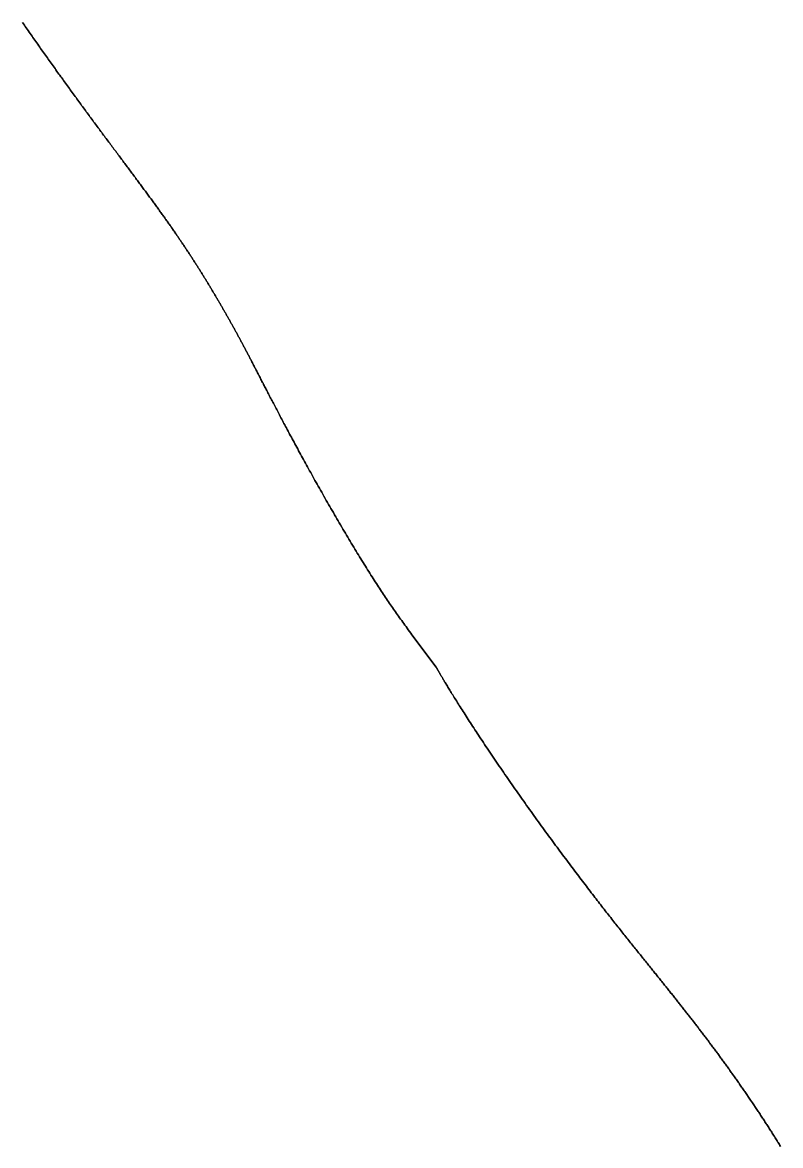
# Model space of a CAD drawing. Header units: inches. Extents: x 130170 to 284068, y 377793 to 804530.
# Drawn here: x 253390.4 to 253438, y 739329.7 to 739400.2 of the extents above; entities that cross this region are included whole.
import ezdxf

# ---------------------------------------------------------------- set-up
doc = ezdxf.new("R2010")
doc.units = ezdxf.units.IN
doc.header["$MEASUREMENT"] = 0
doc.layers.add('muni_il', color=7, linetype='Continuous')

msp = doc.modelspace()

# ---------------------------------------------------------------- linework, layer by layer
at = {"layer": 'muni_il'}
for points in [[(253390.395, 739400.247), (253390.454, 739400.161), (253390.514, 739400.075), (253390.574, 739399.989), (253390.634, 739399.902), (253390.693, 739399.816), (253390.753, 739399.73), (253390.813, 739399.644), (253390.873, 739399.558), (253390.933, 739399.473), (253390.993, 739399.387), (253391.053, 739399.301), (253391.113, 739399.215), (253391.173, 739399.129), (253391.233, 739399.043), (253391.293, 739398.958), (253391.353, 739398.872), (253391.413, 739398.786), (253391.474, 739398.701), (253391.534, 739398.616), (253391.594, 739398.53), (253391.654, 739398.445), (253391.715, 739398.36), (253391.775, 739398.274), (253391.835, 739398.189), (253391.895, 739398.104), (253391.956, 739398.019), (253392.016, 739397.934), (253392.076, 739397.85), (253392.137, 739397.765), (253392.197, 739397.68), (253392.257, 739397.596), (253392.317, 739397.511), (253392.378, 739397.427), (253392.438, 739397.343), (253392.498, 739397.259), (253392.558, 739397.175), (253392.618, 739397.091), (253392.679, 739397.007), (253392.739, 739396.924), (253392.799, 739396.84), (253392.859, 739396.757), (253392.919, 739396.673), (253392.979, 739396.59), (253393.039, 739396.507), (253393.099, 739396.424), (253393.159, 739396.341), (253393.219, 739396.259), (253393.278, 739396.177), (253393.338, 739396.094), (253393.397, 739396.012), (253393.457, 739395.93), (253393.517, 739395.848), (253393.576, 739395.766), (253393.635, 739395.685), (253393.695, 739395.604), (253393.754, 739395.523), (253393.813, 739395.442), (253393.872, 739395.361), (253393.931, 739395.28), (253393.99, 739395.2), (253394.049, 739395.119), (253394.107, 739395.039), (253394.166, 739394.959), (253394.225, 739394.879), (253394.283, 739394.8), (253394.341, 739394.72), (253394.4, 739394.641), (253394.458, 739394.562), (253394.516, 739394.484), (253394.574, 739394.405), (253394.631, 739394.327), (253394.689, 739394.249), (253394.747, 739394.171), (253394.804, 739394.093), (253394.861, 739394.015), (253394.918, 739393.938), (253394.975, 739393.861), (253395.032, 739393.784), (253395.089, 739393.708), (253395.145, 739393.631), (253395.202, 739393.555), (253395.258, 739393.479), (253395.314, 739393.404), (253395.37, 739393.328), (253395.426, 739393.253), (253395.482, 739393.178), (253395.537, 739393.103), (253395.593, 739393.029), (253395.648, 739392.954), (253395.703, 739392.88), (253395.758, 739392.807), (253395.812, 739392.733), (253395.867, 739392.66), (253395.921, 739392.587), (253395.975, 739392.514), (253396.029, 739392.442), (253396.083, 739392.37), (253396.136, 739392.298), (253396.19, 739392.226), (253396.243, 739392.155), (253396.296, 739392.083), (253396.349, 739392.013), (253396.402, 739391.942), (253396.454, 739391.872), (253396.506, 739391.802), (253396.558, 739391.732), (253396.61, 739391.662), (253396.662, 739391.593), (253396.713, 739391.524), (253396.764, 739391.455), (253396.815, 739391.387), (253396.866, 739391.319), (253396.917, 739391.251), (253396.967, 739391.183), (253397.017, 739391.116), (253397.067, 739391.049), (253397.117, 739390.982), (253397.166, 739390.915), (253397.216, 739390.849), (253397.265, 739390.783), (253397.314, 739390.718), (253397.362, 739390.652), (253397.411, 739390.587), (253397.459, 739390.522), (253397.507, 739390.457), (253397.554, 739390.393), (253397.602, 739390.329), (253397.649, 739390.265), (253397.696, 739390.202), (253397.743, 739390.139), (253397.79, 739390.076), (253397.836, 739390.013), (253397.882, 739389.95), (253397.928, 739389.888), (253397.974, 739389.826), (253398.019, 739389.765), (253398.064, 739389.703), (253398.109, 739389.642), (253398.154, 739389.581), (253398.199, 739389.521), (253398.243, 739389.461), (253398.287, 739389.4), (253398.331, 739389.341), (253398.374, 739389.281), (253398.418, 739389.222), (253398.461, 739389.163), (253398.504, 739389.104), (253398.547, 739389.045), (253398.589, 739388.987), (253398.632, 739388.929), (253398.674, 739388.871), (253398.715, 739388.814), (253398.757, 739388.756), (253398.798, 739388.699), (253398.839, 739388.642), (253398.88, 739388.586), (253398.921, 739388.529), (253398.962, 739388.473), (253399.002, 739388.417), (253399.042, 739388.361), (253399.082, 739388.306), (253399.122, 739388.251), (253399.161, 739388.195), (253399.2, 739388.14), (253399.239, 739388.086), (253399.278, 739388.031), (253399.317, 739387.977), (253399.355, 739387.923), (253399.394, 739387.869), (253399.432, 739387.815), (253399.47, 739387.762), (253399.507, 739387.709), (253399.545, 739387.656), (253399.582, 739387.603), (253399.619, 739387.55), (253399.656, 739387.497), (253399.693, 739387.445), (253399.729, 739387.393), (253399.765, 739387.341), (253399.802, 739387.289), (253399.838, 739387.237), (253399.873, 739387.185), (253399.909, 739387.134), (253399.944, 739387.083), (253399.98, 739387.032), (253400.015, 739386.981), (253400.05, 739386.93), (253400.085, 739386.879), (253400.119, 739386.829), (253400.154, 739386.778), (253400.188, 739386.728), (253400.222, 739386.678), (253400.256, 739386.628), (253400.29, 739386.578), (253400.324, 739386.528), (253400.357, 739386.479), (253400.391, 739386.429), (253400.424, 739386.38), (253400.457, 739386.33), (253400.49, 739386.281), (253400.523, 739386.232), (253400.556, 739386.183), (253400.588, 739386.134), (253400.621, 739386.085), (253400.653, 739386.037), (253400.685, 739385.988), (253400.717, 739385.94), (253400.749, 739385.891), (253400.781, 739385.843), (253400.813, 739385.795), (253400.844, 739385.746), (253400.876, 739385.698), (253400.907, 739385.65), (253400.939, 739385.602), (253400.97, 739385.554), (253401.001, 739385.507), (253401.032, 739385.459), (253401.063, 739385.411), (253401.093, 739385.364), (253401.124, 739385.316), (253401.155, 739385.269), (253401.185, 739385.221), (253401.215, 739385.174), (253401.246, 739385.126), (253401.276, 739385.079), (253401.306, 739385.032), (253401.336, 739384.985), (253401.366, 739384.938), (253401.395, 739384.891), (253401.425, 739384.844), (253401.455, 739384.797), (253401.484, 739384.75), (253401.514, 739384.703), (253401.543, 739384.656), (253401.572, 739384.609), (253401.602, 739384.563), (253401.631, 739384.516), (253401.66, 739384.469), (253401.689, 739384.423), (253401.718, 739384.376), (253401.746, 739384.33), (253401.775, 739384.283), (253401.804, 739384.237), (253401.832, 739384.19), (253401.861, 739384.144), (253401.889, 739384.098), (253401.918, 739384.051), (253401.946, 739384.005), (253401.974, 739383.959), (253402.002, 739383.913), (253402.03, 739383.867), (253402.058, 739383.821), (253402.086, 739383.774), (253402.114, 739383.728), (253402.142, 739383.682), (253402.17, 739383.636), (253402.197, 739383.591), (253402.225, 739383.545), (253402.253, 739383.499), (253402.28, 739383.453), (253402.307, 739383.407), (253402.335, 739383.362), (253402.362, 739383.316), (253402.389, 739383.27), (253402.416, 739383.225), (253402.443, 739383.179), (253402.471, 739383.134), (253402.497, 739383.088), (253402.524, 739383.043), (253402.551, 739382.997), (253402.578, 739382.952), (253402.605, 739382.907), (253402.631, 739382.861), (253402.658, 739382.816), (253402.684, 739382.771), (253402.711, 739382.726), (253402.737, 739382.681), (253402.763, 739382.636), (253402.789, 739382.591), (253402.816, 739382.546), (253402.842, 739382.501), (253402.868, 739382.456), (253402.894, 739382.411), (253402.92, 739382.366), (253402.945, 739382.321), (253402.971, 739382.277), (253402.997, 739382.232), (253403.022, 739382.188), (253403.048, 739382.143), (253403.074, 739382.099), (253403.099, 739382.054), (253403.124, 739382.01), (253403.15, 739381.965), (253403.175, 739381.921), (253403.2, 739381.877), (253403.225, 739381.832), (253403.25, 739381.788), (253403.275, 739381.744), (253403.3, 739381.7), (253403.325, 739381.656), (253403.35, 739381.612), (253403.375, 739381.568), (253403.4, 739381.523), (253403.424, 739381.479), (253403.449, 739381.435), (253403.474, 739381.391), (253403.498, 739381.348), (253403.523, 739381.304), (253403.547, 739381.26), (253403.571, 739381.216), (253403.596, 739381.172), (253403.62, 739381.128), (253403.644, 739381.084), (253403.668, 739381.041), (253403.693, 739380.997), (253403.717, 739380.953), (253403.741, 739380.909), (253403.765, 739380.865), (253403.789, 739380.821), (253403.813, 739380.777), (253403.837, 739380.733), (253403.861, 739380.69), (253403.885, 739380.646), (253403.909, 739380.601), (253403.933, 739380.557), (253403.957, 739380.513), (253403.981, 739380.469), (253404.005, 739380.425), (253404.028, 739380.381), (253404.052, 739380.336), (253404.076, 739380.292), (253404.1, 739380.247), (253404.124, 739380.203), (253404.148, 739380.158), (253404.172, 739380.113), (253404.196, 739380.068), (253404.22, 739380.023), (253404.244, 739379.978), (253404.268, 739379.932), (253404.292, 739379.887), (253404.317, 739379.841), (253404.341, 739379.796), (253404.365, 739379.75), (253404.389, 739379.703), (253404.414, 739379.657), (253404.438, 739379.611), (253404.463, 739379.564), (253404.488, 739379.517), (253404.512, 739379.47), (253404.537, 739379.422), (253404.562, 739379.375), (253404.587, 739379.327), (253404.612, 739379.279), (253404.638, 739379.23), (253404.663, 739379.181), (253404.689, 739379.132), (253404.714, 739379.083), (253404.74, 739379.033), (253404.766, 739378.983), (253404.792, 739378.933), (253404.819, 739378.882), (253404.845, 739378.831), (253404.872, 739378.78), (253404.898, 739378.728), (253404.925, 739378.676), (253404.953, 739378.623), (253404.98, 739378.57), (253405.008, 739378.516), (253405.036, 739378.462), (253405.064, 739378.408), (253405.092, 739378.353), (253405.121, 739378.297), (253405.15, 739378.241), (253405.179, 739378.185), (253405.208, 739378.128), (253405.238, 739378.07), (253405.268, 739378.012), (253405.298, 739377.953), (253405.329, 739377.894), (253405.36, 739377.834), (253405.391, 739377.773), (253405.423, 739377.712), (253405.454, 739377.65), (253405.487, 739377.588), (253405.519, 739377.524), (253405.552, 739377.461), (253405.586, 739377.396), (253405.619, 739377.331), (253405.654, 739377.265), (253405.688, 739377.198), (253405.723, 739377.13), (253405.759, 739377.062), (253405.794, 739376.993), (253405.831, 739376.923), (253405.867, 739376.852), (253405.904, 739376.78), (253405.942, 739376.708), (253405.98, 739376.635), (253406.019, 739376.561), (253406.058, 739376.486), (253406.097, 739376.41), (253406.137, 739376.333), (253406.178, 739376.255), (253406.219, 739376.177), (253406.261, 739376.097), (253406.303, 739376.017), (253406.345, 739375.935), (253406.389, 739375.853), (253406.432, 739375.77), (253406.477, 739375.685), (253406.521, 739375.6), (253406.567, 739375.514), (253406.613, 739375.426), (253406.66, 739375.338), (253406.707, 739375.249), (253406.755, 739375.159), (253406.803, 739375.067), (253406.852, 739374.975), (253406.902, 739374.881), (253406.952, 739374.787), (253407.003, 739374.692), (253407.055, 739374.595), (253407.107, 739374.498), (253407.159, 739374.399), (253407.213, 739374.299), (253407.267, 739374.199), (253407.321, 739374.097), (253407.377, 739373.995), (253407.433, 739373.891), (253407.489, 739373.786), (253407.546, 739373.68), (253407.604, 739373.574), (253407.663, 739373.466), (253407.722, 739373.357), (253407.781, 739373.248), (253407.842, 739373.137), (253407.903, 739373.025), (253407.964, 739372.913), (253408.026, 739372.799), (253408.089, 739372.685), (253408.152, 739372.57), (253408.216, 739372.454), (253408.281, 739372.337), (253408.346, 739372.219), (253408.412, 739372.1), (253408.478, 739371.981), (253408.545, 739371.861), (253408.612, 739371.74), (253408.68, 739371.618), (253408.748, 739371.495), (253408.817, 739371.372), (253408.886, 739371.249), (253408.956, 739371.124), (253409.027, 739370.999), (253409.097, 739370.874), (253409.168, 739370.748), (253409.24, 739370.622), (253409.312, 739370.495), (253409.384, 739370.368), (253409.457, 739370.24), (253409.53, 739370.112), (253409.603, 739369.984), (253409.677, 739369.855), (253409.751, 739369.727), (253409.825, 739369.598), (253409.9, 739369.469), (253409.974, 739369.34), (253410.049, 739369.211), (253410.124, 739369.082), (253410.199, 739368.953), (253410.275, 739368.824), (253410.35, 739368.695), (253410.425, 739368.566), (253410.501, 739368.438), (253410.576, 739368.31), (253410.652, 739368.183), (253410.727, 739368.055), (253410.803, 739367.929), (253410.878, 739367.802), (253410.953, 739367.677), (253411.028, 739367.552), (253411.103, 739367.427), (253411.177, 739367.303), (253411.252, 739367.18), (253411.326, 739367.058), (253411.4, 739366.936), (253411.474, 739366.816), (253411.547, 739366.696), (253411.62, 739366.577), (253411.693, 739366.459), (253411.765, 739366.342), (253411.837, 739366.226), (253411.908, 739366.111), (253411.979, 739365.998), (253412.05, 739365.885), (253412.12, 739365.774), (253412.19, 739365.663), (253412.259, 739365.554), (253412.328, 739365.446), (253412.396, 739365.339), (253412.464, 739365.234), (253412.531, 739365.129), (253412.598, 739365.026), (253412.664, 739364.923), (253412.73, 739364.822), (253412.796, 739364.723), (253412.861, 739364.624), (253412.925, 739364.526), (253412.989, 739364.429), (253413.053, 739364.333), (253413.117, 739364.239), (253413.18, 739364.145), (253413.243, 739364.051), (253413.305, 739363.959), (253413.368, 739363.867), (253413.43, 739363.776), (253413.492, 739363.685), (253413.554, 739363.595), (253413.617, 739363.506), (253413.679, 739363.416), (253413.741, 739363.326), (253413.804, 739363.237), (253413.867, 739363.147), (253413.93, 739363.057), (253413.994, 739362.967), (253414.058, 739362.876), (253414.123, 739362.785), (253414.189, 739362.693), (253414.255, 739362.6), (253414.323, 739362.505), (253414.391, 739362.41), (253414.46, 739362.313), (253414.531, 739362.215), (253414.603, 739362.115), (253414.676, 739362.013), (253414.751, 739361.91), (253414.827, 739361.804), (253414.905, 739361.697), (253416.338, 739359.79), (253416.34, 739359.788), (253416.341, 739359.785), (253416.343, 739359.782), (253416.345, 739359.778), (253416.348, 739359.774), (253416.35, 739359.771), (253416.352, 739359.767), (253416.354, 739359.763), (253416.357, 739359.759), (253416.36, 739359.753), (253416.363, 739359.748), (253416.367, 739359.741), (253416.371, 739359.734), (253416.375, 739359.727), (253416.38, 739359.718), (253416.386, 739359.709), (253416.392, 739359.698), (253416.398, 739359.687), (253416.405, 739359.675), (253416.412, 739359.662), (253416.42, 739359.648), (253416.429, 739359.633), (253416.438, 739359.617), (253416.448, 739359.6), (253416.459, 739359.581), (253416.47, 739359.562), (253416.482, 739359.541), (253416.495, 739359.518), (253416.509, 739359.495), (253416.523, 739359.47), (253416.538, 739359.443), (253416.554, 739359.415), (253416.571, 739359.386), (253416.589, 739359.355), (253416.608, 739359.323), (253416.628, 739359.289), (253416.649, 739359.253), (253416.671, 739359.216), (253416.694, 739359.177), (253416.718, 739359.137), (253416.742, 739359.094), (253416.769, 739359.05), (253416.796, 739359.005), (253416.824, 739358.957), (253416.853, 739358.908), (253416.884, 739358.857), (253416.915, 739358.804), (253416.948, 739358.749), (253416.982, 739358.693), (253417.018, 739358.634), (253417.054, 739358.574), (253417.092, 739358.512), (253417.13, 739358.448), (253417.17, 739358.382), (253417.212, 739358.315), (253417.254, 739358.245), (253417.298, 739358.174), (253417.343, 739358.101), (253417.389, 739358.026), (253417.437, 739357.95), (253417.485, 739357.871), (253417.535, 739357.791), (253417.586, 739357.709), (253417.639, 739357.625), (253417.692, 739357.539), (253417.747, 739357.452), (253417.803, 739357.363), (253417.86, 739357.273), (253417.919, 739357.181), (253417.978, 739357.087), (253418.039, 739356.991), (253418.101, 739356.894), (253418.164, 739356.796), (253418.228, 739356.696), (253418.293, 739356.594), (253418.359, 739356.491), (253418.427, 739356.387), (253418.495, 739356.281), (253418.565, 739356.174), (253418.635, 739356.066), (253418.707, 739355.956), (253418.779, 739355.845), (253418.853, 739355.733), (253418.927, 739355.619), (253419.003, 739355.505), (253419.079, 739355.389), (253419.156, 739355.273), (253419.234, 739355.155), (253419.313, 739355.037), (253419.392, 739354.917), (253419.473, 739354.796), (253419.554, 739354.675), (253419.636, 739354.553), (253419.718, 739354.43), (253419.802, 739354.307), (253419.885, 739354.182), (253419.97, 739354.057), (253420.055, 739353.932), (253420.141, 739353.806), (253420.227, 739353.679), (253420.314, 739353.552), (253420.401, 739353.424), (253420.489, 739353.296), (253420.577, 739353.168), (253420.666, 739353.039), (253420.755, 739352.91), (253420.844, 739352.78), (253420.934, 739352.651), (253421.024, 739352.521), (253421.115, 739352.391), (253421.205, 739352.261), (253421.296, 739352.131), (253421.387, 739352.001), (253421.479, 739351.871), (253421.57, 739351.741), (253421.662, 739351.611), (253421.753, 739351.48), (253421.845, 739351.351), (253421.937, 739351.221), (253422.029, 739351.091), (253422.121, 739350.962), (253422.213, 739350.833), (253422.305, 739350.704), (253422.397, 739350.576), (253422.489, 739350.448), (253422.581, 739350.32), (253422.672, 739350.193), (253422.764, 739350.066), (253422.855, 739349.939), (253422.946, 739349.813), (253423.038, 739349.687), (253423.128, 739349.562), (253423.219, 739349.437), (253423.309, 739349.313), (253423.4, 739349.19), (253423.49, 739349.067), (253423.579, 739348.944), (253423.669, 739348.823), (253423.758, 739348.702), (253423.846, 739348.581), (253423.935, 739348.461), (253424.023, 739348.342), (253424.11, 739348.224), (253424.198, 739348.106), (253424.285, 739347.989), (253424.371, 739347.873), (253424.457, 739347.757), (253424.543, 739347.643), (253424.628, 739347.529), (253424.713, 739347.415), (253424.798, 739347.303), (253424.881, 739347.191), (253424.965, 739347.08), (253425.048, 739346.97), (253425.13, 739346.861), (253425.213, 739346.752), (253425.294, 739346.644), (253425.375, 739346.538), (253425.456, 739346.431), (253425.536, 739346.326), (253425.615, 739346.222), (253425.694, 739346.118), (253425.773, 739346.015), (253425.851, 739345.913), (253425.928, 739345.812), (253426.005, 739345.712), (253426.082, 739345.612), (253426.158, 739345.514), (253426.233, 739345.416), (253426.308, 739345.319), (253426.382, 739345.223), (253426.456, 739345.127), (253426.529, 739345.033), (253426.602, 739344.939), (253426.674, 739344.846), (253426.746, 739344.754), (253426.817, 739344.662), (253426.888, 739344.572), (253426.958, 739344.482), (253427.027, 739344.393), (253427.097, 739344.304), (253427.165, 739344.217), (253427.233, 739344.13), (253427.301, 739344.044), (253427.368, 739343.959), (253427.434, 739343.874), (253427.5, 739343.79), (253427.566, 739343.707), (253427.631, 739343.625), (253427.695, 739343.543), (253427.759, 739343.462), (253427.823, 739343.382), (253427.886, 739343.302), (253427.948, 739343.223), (253428.01, 739343.145), (253428.072, 739343.067), (253428.133, 739342.99), (253428.194, 739342.914), (253428.254, 739342.838), (253428.314, 739342.763), (253428.373, 739342.688), (253428.433, 739342.614), (253428.491, 739342.541), (253428.549, 739342.468), (253428.607, 739342.396), (253428.664, 739342.325), (253428.721, 739342.253), (253428.777, 739342.183), (253428.834, 739342.113), (253428.889, 739342.043), (253428.945, 739341.974), (253428.999, 739341.906), (253429.054, 739341.838), (253429.108, 739341.77), (253429.162, 739341.703), (253429.216, 739341.637), (253429.269, 739341.571), (253429.321, 739341.505), (253429.374, 739341.44), (253429.426, 739341.375), (253429.478, 739341.311), (253429.529, 739341.247), (253429.58, 739341.183), (253429.631, 739341.12), (253429.682, 739341.057), (253429.732, 739340.995), (253429.782, 739340.933), (253429.832, 739340.871), (253429.881, 739340.81), (253429.93, 739340.749), (253429.979, 739340.688), (253430.028, 739340.628), (253430.076, 739340.568), (253430.124, 739340.508), (253430.172, 739340.449), (253430.219, 739340.39), (253430.267, 739340.331), (253430.314, 739340.272), (253430.361, 739340.214), (253430.408, 739340.156), (253430.454, 739340.098), (253430.5, 739340.041), (253430.546, 739339.983), (253430.592, 739339.926), (253430.638, 739339.869), (253430.683, 739339.813), (253430.728, 739339.756), (253430.774, 739339.7), (253430.818, 739339.644), (253430.863, 739339.588), (253430.908, 739339.532), (253430.952, 739339.477), (253430.996, 739339.422), (253431.041, 739339.366), (253431.084, 739339.311), (253431.128, 739339.257), (253431.172, 739339.202), (253431.215, 739339.147), (253431.259, 739339.093), (253431.302, 739339.038), (253431.345, 739338.984), (253431.388, 739338.93), (253431.431, 739338.876), (253431.474, 739338.822), (253431.516, 739338.768), (253431.559, 739338.715), (253431.601, 739338.661), (253431.644, 739338.607), (253431.686, 739338.554), (253431.728, 739338.501), (253431.77, 739338.447), (253431.812, 739338.394), (253431.854, 739338.341), (253431.896, 739338.288), (253431.938, 739338.234), (253431.979, 739338.181), (253432.021, 739338.128), (253432.062, 739338.075), (253432.104, 739338.022), (253432.145, 739337.969), (253432.187, 739337.917), (253432.228, 739337.864), (253432.269, 739337.811), (253432.31, 739337.758), (253432.351, 739337.705), (253432.392, 739337.652), (253432.433, 739337.599), (253432.474, 739337.546), (253432.515, 739337.494), (253432.556, 739337.441), (253432.597, 739337.388), (253432.638, 739337.335), (253432.679, 739337.282), (253432.719, 739337.229), (253432.76, 739337.176), (253432.801, 739337.123), (253432.841, 739337.07), (253432.882, 739337.017), (253432.923, 739336.964), (253432.963, 739336.91), (253433.004, 739336.857), (253433.044, 739336.804), (253433.085, 739336.751), (253433.126, 739336.697), (253433.166, 739336.644), (253433.207, 739336.59), (253433.247, 739336.537), (253433.287, 739336.483), (253433.328, 739336.429), (253433.369, 739336.376), (253433.409, 739336.322), (253433.449, 739336.268), (253433.49, 739336.214), (253433.53, 739336.16), (253433.571, 739336.106), (253433.611, 739336.052), (253433.652, 739335.998), (253433.692, 739335.944), (253433.733, 739335.889), (253433.773, 739335.835), (253433.814, 739335.78), (253433.854, 739335.726), (253433.894, 739335.671), (253433.935, 739335.616), (253433.975, 739335.561), (253434.016, 739335.506), (253434.056, 739335.451), (253434.097, 739335.396), (253434.137, 739335.341), (253434.178, 739335.286), (253434.218, 739335.231), (253434.259, 739335.175), (253434.299, 739335.119), (253434.34, 739335.064), (253434.38, 739335.008), (253434.421, 739334.952), (253434.461, 739334.896), (253434.502, 739334.84), (253434.542, 739334.784), (253434.583, 739334.728), (253434.623, 739334.672), (253434.664, 739334.615), (253434.704, 739334.559), (253434.745, 739334.503), (253434.785, 739334.446), (253434.826, 739334.389), (253434.867, 739334.332), (253434.907, 739334.275), (253434.947, 739334.219), (253434.988, 739334.162), (253435.029, 739334.104), (253435.069, 739334.047), (253435.11, 739333.99), (253435.15, 739333.933), (253435.19, 739333.875), (253435.231, 739333.818), (253435.271, 739333.76), (253435.312, 739333.702), (253435.352, 739333.644), (253435.393, 739333.587), (253435.433, 739333.529), (253435.474, 739333.471), (253435.514, 739333.412), (253435.554, 739333.354), (253435.595, 739333.296), (253435.635, 739333.238), (253435.675, 739333.179), (253435.715, 739333.121), (253435.756, 739333.062), (253435.796, 739333.004), (253435.836, 739332.945), (253435.876, 739332.887), (253435.916, 739332.828), (253435.956, 739332.769), (253435.997, 739332.71), (253436.037, 739332.651), (253436.077, 739332.592), (253436.116, 739332.533), (253436.156, 739332.474), (253436.196, 739332.415), (253436.236, 739332.356), (253436.276, 739332.297), (253436.316, 739332.238), (253436.355, 739332.179), (253436.395, 739332.119), (253436.435, 739332.06), (253436.474, 739332), (253436.514, 739331.941), (253436.553, 739331.882), (253436.592, 739331.822), (253436.632, 739331.763), (253436.671, 739331.703), (253436.71, 739331.644), (253436.749, 739331.584), (253436.788, 739331.525), (253436.827, 739331.465), (253436.866, 739331.406), (253436.905, 739331.346), (253436.944, 739331.287), (253436.982, 739331.227), (253437.021, 739331.167), (253437.059, 739331.108), (253437.098, 739331.048), (253437.136, 739330.989), (253437.175, 739330.929), (253437.213, 739330.87), (253437.251, 739330.81), (253437.289, 739330.75), (253437.327, 739330.691), (253437.365, 739330.632), (253437.403, 739330.572), (253437.44, 739330.513), (253437.478, 739330.453), (253437.515, 739330.394), (253437.553, 739330.334), (253437.59, 739330.275), (253437.627, 739330.216), (253437.664, 739330.156), (253437.701, 739330.097), (253437.738, 739330.038), (253437.775, 739329.979), (253437.811, 739329.92), (253437.848, 739329.86), (253437.884, 739329.801), (253437.921, 739329.742), (253437.957, 739329.683)], [(253437.957, 739329.683), (253437.921, 739329.742), (253437.884, 739329.801), (253437.848, 739329.86), (253437.811, 739329.92), (253437.775, 739329.979), (253437.738, 739330.038), (253437.701, 739330.097), (253437.664, 739330.156), (253437.627, 739330.216), (253437.59, 739330.275), (253437.553, 739330.334), (253437.515, 739330.394), (253437.478, 739330.453), (253437.44, 739330.513), (253437.403, 739330.572), (253437.365, 739330.632), (253437.327, 739330.691), (253437.289, 739330.75), (253437.251, 739330.81), (253437.213, 739330.87), (253437.175, 739330.929), (253437.136, 739330.989), (253437.098, 739331.048), (253437.059, 739331.108), (253437.021, 739331.167), (253436.982, 739331.227), (253436.944, 739331.287), (253436.905, 739331.346), (253436.866, 739331.406), (253436.827, 739331.465), (253436.788, 739331.525), (253436.749, 739331.584), (253436.71, 739331.644), (253436.671, 739331.703), (253436.632, 739331.763), (253436.592, 739331.822), (253436.553, 739331.882), (253436.514, 739331.941), (253436.474, 739332), (253436.435, 739332.06), (253436.395, 739332.119), (253436.355, 739332.179), (253436.316, 739332.238), (253436.276, 739332.297), (253436.236, 739332.356), (253436.196, 739332.415), (253436.156, 739332.474), (253436.116, 739332.533), (253436.077, 739332.592), (253436.037, 739332.651), (253435.997, 739332.71), (253435.956, 739332.769), (253435.916, 739332.828), (253435.876, 739332.887), (253435.836, 739332.945), (253435.796, 739333.004), (253435.756, 739333.062), (253435.715, 739333.121), (253435.675, 739333.179), (253435.635, 739333.238), (253435.595, 739333.296), (253435.554, 739333.354), (253435.514, 739333.412), (253435.474, 739333.471), (253435.433, 739333.529), (253435.393, 739333.587), (253435.352, 739333.644), (253435.312, 739333.702), (253435.271, 739333.76), (253435.231, 739333.818), (253435.19, 739333.875), (253435.15, 739333.933), (253435.11, 739333.99), (253435.069, 739334.047), (253435.029, 739334.104), (253434.988, 739334.162), (253434.947, 739334.219), (253434.907, 739334.275), (253434.867, 739334.332), (253434.826, 739334.389), (253434.785, 739334.446), (253434.745, 739334.503), (253434.704, 739334.559), (253434.664, 739334.615), (253434.623, 739334.672), (253434.583, 739334.728), (253434.542, 739334.784), (253434.502, 739334.84), (253434.461, 739334.896), (253434.421, 739334.952), (253434.38, 739335.008), (253434.34, 739335.064), (253434.299, 739335.119), (253434.259, 739335.175), (253434.218, 739335.231), (253434.178, 739335.286), (253434.137, 739335.341), (253434.097, 739335.396), (253434.056, 739335.451), (253434.016, 739335.506), (253433.975, 739335.561), (253433.935, 739335.616), (253433.894, 739335.671), (253433.854, 739335.726), (253433.814, 739335.78), (253433.773, 739335.835), (253433.733, 739335.889), (253433.692, 739335.944), (253433.652, 739335.998), (253433.611, 739336.052), (253433.571, 739336.106), (253433.53, 739336.16), (253433.49, 739336.214), (253433.449, 739336.268), (253433.409, 739336.322), (253433.369, 739336.376), (253433.328, 739336.429), (253433.287, 739336.483), (253433.247, 739336.537), (253433.207, 739336.59), (253433.166, 739336.644), (253433.126, 739336.697), (253433.085, 739336.751), (253433.044, 739336.804), (253433.004, 739336.857), (253432.963, 739336.91), (253432.923, 739336.964), (253432.882, 739337.017), (253432.841, 739337.07), (253432.801, 739337.123), (253432.76, 739337.176), (253432.719, 739337.229), (253432.679, 739337.282), (253432.638, 739337.335), (253432.597, 739337.388), (253432.556, 739337.441), (253432.515, 739337.494), (253432.474, 739337.546), (253432.433, 739337.599), (253432.392, 739337.652), (253432.351, 739337.705), (253432.31, 739337.758), (253432.269, 739337.811), (253432.228, 739337.864), (253432.187, 739337.917), (253432.145, 739337.969), (253432.104, 739338.022), (253432.062, 739338.075), (253432.021, 739338.128), (253431.979, 739338.181), (253431.938, 739338.234), (253431.896, 739338.288), (253431.854, 739338.341), (253431.812, 739338.394), (253431.77, 739338.447), (253431.728, 739338.501), (253431.686, 739338.554), (253431.644, 739338.607), (253431.601, 739338.661), (253431.559, 739338.715), (253431.516, 739338.768), (253431.474, 739338.822), (253431.431, 739338.876), (253431.388, 739338.93), (253431.345, 739338.984), (253431.302, 739339.038), (253431.259, 739339.093), (253431.215, 739339.147), (253431.172, 739339.202), (253431.128, 739339.257), (253431.084, 739339.311), (253431.041, 739339.366), (253430.996, 739339.422), (253430.952, 739339.477), (253430.908, 739339.532), (253430.863, 739339.588), (253430.818, 739339.644), (253430.774, 739339.7), (253430.728, 739339.756), (253430.683, 739339.813), (253430.638, 739339.869), (253430.592, 739339.926), (253430.546, 739339.983), (253430.5, 739340.041), (253430.454, 739340.098), (253430.408, 739340.156), (253430.361, 739340.214), (253430.314, 739340.272), (253430.267, 739340.331), (253430.219, 739340.39), (253430.172, 739340.449), (253430.124, 739340.508), (253430.076, 739340.568), (253430.028, 739340.628), (253429.979, 739340.688), (253429.93, 739340.749), (253429.881, 739340.81), (253429.832, 739340.871), (253429.782, 739340.933), (253429.732, 739340.995), (253429.682, 739341.057), (253429.631, 739341.12), (253429.58, 739341.183), (253429.529, 739341.247), (253429.478, 739341.311), (253429.426, 739341.375), (253429.374, 739341.44), (253429.321, 739341.505), (253429.269, 739341.571), (253429.216, 739341.637), (253429.162, 739341.703), (253429.108, 739341.77), (253429.054, 739341.838), (253428.999, 739341.906), (253428.945, 739341.974), (253428.889, 739342.043), (253428.834, 739342.113), (253428.777, 739342.183), (253428.721, 739342.253), (253428.664, 739342.325), (253428.607, 739342.396), (253428.549, 739342.468), (253428.491, 739342.541), (253428.433, 739342.614), (253428.373, 739342.688), (253428.314, 739342.763), (253428.254, 739342.838), (253428.194, 739342.914), (253428.133, 739342.99), (253428.072, 739343.067), (253428.01, 739343.145), (253427.948, 739343.223), (253427.886, 739343.302), (253427.823, 739343.382), (253427.759, 739343.462), (253427.695, 739343.543), (253427.631, 739343.625), (253427.566, 739343.707), (253427.5, 739343.79), (253427.434, 739343.874), (253427.368, 739343.959), (253427.301, 739344.044), (253427.233, 739344.13), (253427.165, 739344.217), (253427.097, 739344.304), (253427.027, 739344.393), (253426.958, 739344.482), (253426.888, 739344.572), (253426.817, 739344.662), (253426.746, 739344.754), (253426.674, 739344.846), (253426.602, 739344.939), (253426.529, 739345.033), (253426.456, 739345.127), (253426.382, 739345.223), (253426.308, 739345.319), (253426.233, 739345.416), (253426.158, 739345.514), (253426.082, 739345.612), (253426.005, 739345.712), (253425.928, 739345.812), (253425.851, 739345.913), (253425.773, 739346.015), (253425.694, 739346.118), (253425.615, 739346.222), (253425.536, 739346.326), (253425.456, 739346.431), (253425.375, 739346.538), (253425.294, 739346.644), (253425.213, 739346.752), (253425.13, 739346.861), (253425.048, 739346.97), (253424.965, 739347.08), (253424.881, 739347.191), (253424.798, 739347.303), (253424.713, 739347.415), (253424.628, 739347.529), (253424.543, 739347.643), (253424.457, 739347.757), (253424.371, 739347.873), (253424.285, 739347.989), (253424.198, 739348.106), (253424.11, 739348.224), (253424.023, 739348.342), (253423.935, 739348.461), (253423.846, 739348.581), (253423.758, 739348.702), (253423.669, 739348.823), (253423.579, 739348.944), (253423.49, 739349.067), (253423.4, 739349.19), (253423.309, 739349.313), (253423.219, 739349.437), (253423.128, 739349.562), (253423.038, 739349.687), (253422.946, 739349.813), (253422.855, 739349.939), (253422.764, 739350.066), (253422.672, 739350.193), (253422.581, 739350.32), (253422.489, 739350.448), (253422.397, 739350.576), (253422.305, 739350.704), (253422.213, 739350.833), (253422.121, 739350.962), (253422.029, 739351.091), (253421.937, 739351.221), (253421.845, 739351.351), (253421.753, 739351.48), (253421.662, 739351.611), (253421.57, 739351.741), (253421.479, 739351.871), (253421.387, 739352.001), (253421.296, 739352.131), (253421.205, 739352.261), (253421.115, 739352.391), (253421.024, 739352.521), (253420.934, 739352.651), (253420.844, 739352.78), (253420.755, 739352.91), (253420.666, 739353.039), (253420.577, 739353.168), (253420.489, 739353.296), (253420.401, 739353.424), (253420.314, 739353.552), (253420.227, 739353.679), (253420.141, 739353.806), (253420.055, 739353.932), (253419.97, 739354.057), (253419.885, 739354.182), (253419.802, 739354.307), (253419.718, 739354.43), (253419.636, 739354.553), (253419.554, 739354.675), (253419.473, 739354.796), (253419.392, 739354.917), (253419.313, 739355.037), (253419.234, 739355.155), (253419.156, 739355.273), (253419.079, 739355.389), (253419.003, 739355.505), (253418.927, 739355.619), (253418.853, 739355.733), (253418.779, 739355.845), (253418.707, 739355.956), (253418.635, 739356.066), (253418.565, 739356.174), (253418.495, 739356.281), (253418.427, 739356.387), (253418.359, 739356.491), (253418.293, 739356.594), (253418.228, 739356.696), (253418.164, 739356.796), (253418.101, 739356.894), (253418.039, 739356.991), (253417.978, 739357.087), (253417.919, 739357.181), (253417.86, 739357.273), (253417.803, 739357.363), (253417.747, 739357.452), (253417.692, 739357.539), (253417.639, 739357.625), (253417.586, 739357.709), (253417.535, 739357.791), (253417.485, 739357.871), (253417.437, 739357.95), (253417.389, 739358.026), (253417.343, 739358.101), (253417.298, 739358.174), (253417.254, 739358.245), (253417.212, 739358.315), (253417.17, 739358.382), (253417.13, 739358.448), (253417.092, 739358.512), (253417.054, 739358.574), (253417.018, 739358.634), (253416.982, 739358.693), (253416.948, 739358.749), (253416.915, 739358.804), (253416.884, 739358.857), (253416.853, 739358.908), (253416.824, 739358.957), (253416.796, 739359.005), (253416.769, 739359.05), (253416.742, 739359.094), (253416.718, 739359.137), (253416.694, 739359.177), (253416.671, 739359.216), (253416.649, 739359.253), (253416.628, 739359.289), (253416.608, 739359.323), (253416.589, 739359.355), (253416.571, 739359.386), (253416.554, 739359.415), (253416.538, 739359.443), (253416.523, 739359.47), (253416.509, 739359.495), (253416.495, 739359.518), (253416.482, 739359.541), (253416.47, 739359.562), (253416.459, 739359.581), (253416.448, 739359.6), (253416.438, 739359.617), (253416.429, 739359.633), (253416.42, 739359.648), (253416.412, 739359.662), (253416.405, 739359.675), (253416.398, 739359.687), (253416.392, 739359.698), (253416.386, 739359.709), (253416.38, 739359.718), (253416.375, 739359.727), (253416.371, 739359.734), (253416.367, 739359.741), (253416.363, 739359.748), (253416.36, 739359.753), (253416.357, 739359.759), (253416.354, 739359.763), (253416.352, 739359.767), (253416.35, 739359.771), (253416.348, 739359.774), (253416.345, 739359.778), (253416.343, 739359.782), (253416.341, 739359.785), (253416.34, 739359.788), (253416.338, 739359.79), (253414.905, 739361.697), (253414.827, 739361.804), (253414.751, 739361.91), (253414.676, 739362.013), (253414.603, 739362.115), (253414.531, 739362.215), (253414.46, 739362.313), (253414.391, 739362.41), (253414.323, 739362.505), (253414.255, 739362.6), (253414.189, 739362.693), (253414.123, 739362.785), (253414.058, 739362.876), (253413.994, 739362.967), (253413.93, 739363.057), (253413.867, 739363.147), (253413.804, 739363.237), (253413.741, 739363.326), (253413.679, 739363.416), (253413.617, 739363.506), (253413.554, 739363.595), (253413.492, 739363.685), (253413.43, 739363.776), (253413.368, 739363.867), (253413.305, 739363.959), (253413.243, 739364.051), (253413.18, 739364.145), (253413.117, 739364.239), (253413.053, 739364.333), (253412.989, 739364.429), (253412.925, 739364.526), (253412.861, 739364.624), (253412.796, 739364.723), (253412.73, 739364.822), (253412.664, 739364.923), (253412.598, 739365.026), (253412.531, 739365.129), (253412.464, 739365.234), (253412.396, 739365.339), (253412.328, 739365.446), (253412.259, 739365.554), (253412.19, 739365.663), (253412.12, 739365.774), (253412.05, 739365.885), (253411.979, 739365.998), (253411.908, 739366.111), (253411.837, 739366.226), (253411.765, 739366.342), (253411.693, 739366.459), (253411.62, 739366.577), (253411.547, 739366.696), (253411.474, 739366.816), (253411.4, 739366.936), (253411.326, 739367.058), (253411.252, 739367.18), (253411.177, 739367.303), (253411.103, 739367.427), (253411.028, 739367.552), (253410.953, 739367.677), (253410.878, 739367.802), (253410.803, 739367.929), (253410.727, 739368.055), (253410.652, 739368.183), (253410.576, 739368.31), (253410.501, 739368.438), (253410.425, 739368.566), (253410.35, 739368.695), (253410.275, 739368.824), (253410.199, 739368.953), (253410.124, 739369.082), (253410.049, 739369.211), (253409.974, 739369.34), (253409.9, 739369.469), (253409.825, 739369.598), (253409.751, 739369.727), (253409.677, 739369.855), (253409.603, 739369.984), (253409.53, 739370.112), (253409.457, 739370.24), (253409.384, 739370.368), (253409.312, 739370.495), (253409.24, 739370.622), (253409.168, 739370.748), (253409.097, 739370.874), (253409.027, 739370.999), (253408.956, 739371.124), (253408.886, 739371.249), (253408.817, 739371.372), (253408.748, 739371.495), (253408.68, 739371.618), (253408.612, 739371.74), (253408.545, 739371.861), (253408.478, 739371.981), (253408.412, 739372.1), (253408.346, 739372.219), (253408.281, 739372.337), (253408.216, 739372.454), (253408.152, 739372.57), (253408.089, 739372.685), (253408.026, 739372.799), (253407.964, 739372.913), (253407.903, 739373.025), (253407.842, 739373.137), (253407.781, 739373.248), (253407.722, 739373.357), (253407.663, 739373.466), (253407.604, 739373.574), (253407.546, 739373.68), (253407.489, 739373.786), (253407.433, 739373.891), (253407.377, 739373.995), (253407.321, 739374.097), (253407.267, 739374.199), (253407.213, 739374.299), (253407.159, 739374.399), (253407.107, 739374.498), (253407.055, 739374.595), (253407.003, 739374.692), (253406.952, 739374.787), (253406.902, 739374.881), (253406.852, 739374.975), (253406.803, 739375.067), (253406.755, 739375.159), (253406.707, 739375.249), (253406.66, 739375.338), (253406.613, 739375.426), (253406.567, 739375.514), (253406.521, 739375.6), (253406.477, 739375.685), (253406.432, 739375.77), (253406.389, 739375.853), (253406.345, 739375.935), (253406.303, 739376.017), (253406.261, 739376.097), (253406.219, 739376.177), (253406.178, 739376.255), (253406.137, 739376.333), (253406.097, 739376.41), (253406.058, 739376.486), (253406.019, 739376.561), (253405.98, 739376.635), (253405.942, 739376.708), (253405.904, 739376.78), (253405.867, 739376.852), (253405.831, 739376.923), (253405.794, 739376.993), (253405.759, 739377.062), (253405.723, 739377.13), (253405.688, 739377.198), (253405.654, 739377.265), (253405.619, 739377.331), (253405.586, 739377.396), (253405.552, 739377.461), (253405.519, 739377.524), (253405.487, 739377.588), (253405.454, 739377.65), (253405.423, 739377.712), (253405.391, 739377.773), (253405.36, 739377.834), (253405.329, 739377.894), (253405.298, 739377.953), (253405.268, 739378.012), (253405.238, 739378.07), (253405.208, 739378.128), (253405.179, 739378.185), (253405.15, 739378.241), (253405.121, 739378.297), (253405.092, 739378.353), (253405.064, 739378.408), (253405.036, 739378.462), (253405.008, 739378.516), (253404.98, 739378.57), (253404.953, 739378.623), (253404.925, 739378.676), (253404.898, 739378.728), (253404.872, 739378.78), (253404.845, 739378.831), (253404.819, 739378.882), (253404.792, 739378.933), (253404.766, 739378.983), (253404.74, 739379.033), (253404.714, 739379.083), (253404.689, 739379.132), (253404.663, 739379.181), (253404.638, 739379.23), (253404.612, 739379.279), (253404.587, 739379.327), (253404.562, 739379.375), (253404.537, 739379.422), (253404.512, 739379.47), (253404.488, 739379.517), (253404.463, 739379.564), (253404.438, 739379.611), (253404.414, 739379.657), (253404.389, 739379.703), (253404.365, 739379.75), (253404.341, 739379.796), (253404.317, 739379.841), (253404.292, 739379.887), (253404.268, 739379.932), (253404.244, 739379.978), (253404.22, 739380.023), (253404.196, 739380.068), (253404.172, 739380.113), (253404.148, 739380.158), (253404.124, 739380.203), (253404.1, 739380.247), (253404.076, 739380.292), (253404.052, 739380.336), (253404.028, 739380.381), (253404.005, 739380.425), (253403.981, 739380.469), (253403.957, 739380.513), (253403.933, 739380.557), (253403.909, 739380.601), (253403.885, 739380.646), (253403.861, 739380.69), (253403.837, 739380.733), (253403.813, 739380.777), (253403.789, 739380.821), (253403.765, 739380.865), (253403.741, 739380.909), (253403.717, 739380.953), (253403.693, 739380.997), (253403.668, 739381.041), (253403.644, 739381.084), (253403.62, 739381.128), (253403.596, 739381.172), (253403.571, 739381.216), (253403.547, 739381.26), (253403.523, 739381.304), (253403.498, 739381.348), (253403.474, 739381.391), (253403.449, 739381.435), (253403.424, 739381.479), (253403.4, 739381.523), (253403.375, 739381.568), (253403.35, 739381.612), (253403.325, 739381.656), (253403.3, 739381.7), (253403.275, 739381.744), (253403.25, 739381.788), (253403.225, 739381.832), (253403.2, 739381.877), (253403.175, 739381.921), (253403.15, 739381.965), (253403.124, 739382.01), (253403.099, 739382.054), (253403.074, 739382.099), (253403.048, 739382.143), (253403.022, 739382.188), (253402.997, 739382.232), (253402.971, 739382.277), (253402.945, 739382.321), (253402.92, 739382.366), (253402.894, 739382.411), (253402.868, 739382.456), (253402.842, 739382.501), (253402.816, 739382.546), (253402.789, 739382.591), (253402.763, 739382.636), (253402.737, 739382.681), (253402.711, 739382.726), (253402.684, 739382.771), (253402.658, 739382.816), (253402.631, 739382.861), (253402.605, 739382.907), (253402.578, 739382.952), (253402.551, 739382.997), (253402.524, 739383.043), (253402.497, 739383.088), (253402.471, 739383.134), (253402.443, 739383.179), (253402.416, 739383.225), (253402.389, 739383.27), (253402.362, 739383.316), (253402.335, 739383.362), (253402.307, 739383.407), (253402.28, 739383.453), (253402.253, 739383.499), (253402.225, 739383.545), (253402.197, 739383.591), (253402.17, 739383.636), (253402.142, 739383.682), (253402.114, 739383.728), (253402.086, 739383.774), (253402.058, 739383.821), (253402.03, 739383.867), (253402.002, 739383.913), (253401.974, 739383.959), (253401.946, 739384.005), (253401.918, 739384.051), (253401.889, 739384.098), (253401.861, 739384.144), (253401.832, 739384.19), (253401.804, 739384.237), (253401.775, 739384.283), (253401.746, 739384.33), (253401.718, 739384.376), (253401.689, 739384.423), (253401.66, 739384.469), (253401.631, 739384.516), (253401.602, 739384.563), (253401.572, 739384.609), (253401.543, 739384.656), (253401.514, 739384.703), (253401.484, 739384.75), (253401.455, 739384.797), (253401.425, 739384.844), (253401.395, 739384.891), (253401.366, 739384.938), (253401.336, 739384.985), (253401.306, 739385.032), (253401.276, 739385.079), (253401.246, 739385.126), (253401.215, 739385.174), (253401.185, 739385.221), (253401.155, 739385.269), (253401.124, 739385.316), (253401.093, 739385.364), (253401.063, 739385.411), (253401.032, 739385.459), (253401.001, 739385.507), (253400.97, 739385.554), (253400.939, 739385.602), (253400.907, 739385.65), (253400.876, 739385.698), (253400.844, 739385.746), (253400.813, 739385.795), (253400.781, 739385.843), (253400.749, 739385.891), (253400.717, 739385.94), (253400.685, 739385.988), (253400.653, 739386.037), (253400.621, 739386.085), (253400.588, 739386.134), (253400.556, 739386.183), (253400.523, 739386.232), (253400.49, 739386.281), (253400.457, 739386.33), (253400.424, 739386.38), (253400.391, 739386.429), (253400.357, 739386.479), (253400.324, 739386.528), (253400.29, 739386.578), (253400.256, 739386.628), (253400.222, 739386.678), (253400.188, 739386.728), (253400.154, 739386.778), (253400.119, 739386.829), (253400.085, 739386.879), (253400.05, 739386.93), (253400.015, 739386.981), (253399.98, 739387.032), (253399.944, 739387.083), (253399.909, 739387.134), (253399.873, 739387.185), (253399.838, 739387.237), (253399.802, 739387.289), (253399.765, 739387.341), (253399.729, 739387.393), (253399.693, 739387.445), (253399.656, 739387.497), (253399.619, 739387.55), (253399.582, 739387.603), (253399.545, 739387.656), (253399.507, 739387.709), (253399.47, 739387.762), (253399.432, 739387.815), (253399.394, 739387.869), (253399.355, 739387.923), (253399.317, 739387.977), (253399.278, 739388.031), (253399.239, 739388.086), (253399.2, 739388.14), (253399.161, 739388.195), (253399.122, 739388.251), (253399.082, 739388.306), (253399.042, 739388.361), (253399.002, 739388.417), (253398.962, 739388.473), (253398.921, 739388.529), (253398.88, 739388.586), (253398.839, 739388.642), (253398.798, 739388.699), (253398.757, 739388.756), (253398.715, 739388.814), (253398.674, 739388.871), (253398.632, 739388.929), (253398.589, 739388.987), (253398.547, 739389.045), (253398.504, 739389.104), (253398.461, 739389.163), (253398.418, 739389.222), (253398.374, 739389.281), (253398.331, 739389.341), (253398.287, 739389.4), (253398.243, 739389.461), (253398.199, 739389.521), (253398.154, 739389.581), (253398.109, 739389.642), (253398.064, 739389.703), (253398.019, 739389.765), (253397.974, 739389.826), (253397.928, 739389.888), (253397.882, 739389.95), (253397.836, 739390.013), (253397.79, 739390.076), (253397.743, 739390.139), (253397.696, 739390.202), (253397.649, 739390.265), (253397.602, 739390.329), (253397.554, 739390.393), (253397.507, 739390.457), (253397.459, 739390.522), (253397.411, 739390.587), (253397.362, 739390.652), (253397.314, 739390.718), (253397.265, 739390.783), (253397.216, 739390.849), (253397.166, 739390.915), (253397.117, 739390.982), (253397.067, 739391.049), (253397.017, 739391.116), (253396.967, 739391.183), (253396.917, 739391.251), (253396.866, 739391.319), (253396.815, 739391.387), (253396.764, 739391.455), (253396.713, 739391.524), (253396.662, 739391.593), (253396.61, 739391.662), (253396.558, 739391.732), (253396.506, 739391.802), (253396.454, 739391.872), (253396.402, 739391.942), (253396.349, 739392.013), (253396.296, 739392.083), (253396.243, 739392.155), (253396.19, 739392.226), (253396.136, 739392.298), (253396.083, 739392.37), (253396.029, 739392.442), (253395.975, 739392.514), (253395.921, 739392.587), (253395.867, 739392.66), (253395.812, 739392.733), (253395.758, 739392.807), (253395.703, 739392.88), (253395.648, 739392.954), (253395.593, 739393.029), (253395.537, 739393.103), (253395.482, 739393.178), (253395.426, 739393.253), (253395.37, 739393.328), (253395.314, 739393.404), (253395.258, 739393.479), (253395.202, 739393.555), (253395.145, 739393.631), (253395.089, 739393.708), (253395.032, 739393.784), (253394.975, 739393.861), (253394.918, 739393.938), (253394.861, 739394.015), (253394.804, 739394.093), (253394.747, 739394.171), (253394.689, 739394.249), (253394.631, 739394.327), (253394.574, 739394.405), (253394.516, 739394.484), (253394.458, 739394.562), (253394.4, 739394.641), (253394.341, 739394.72), (253394.283, 739394.8), (253394.225, 739394.879), (253394.166, 739394.959), (253394.107, 739395.039), (253394.049, 739395.119), (253393.99, 739395.2), (253393.931, 739395.28), (253393.872, 739395.361), (253393.813, 739395.442), (253393.754, 739395.523), (253393.695, 739395.604), (253393.635, 739395.685), (253393.576, 739395.766), (253393.517, 739395.848), (253393.457, 739395.93), (253393.397, 739396.012), (253393.338, 739396.094), (253393.278, 739396.177), (253393.219, 739396.259), (253393.159, 739396.341), (253393.099, 739396.424), (253393.039, 739396.507), (253392.979, 739396.59), (253392.919, 739396.673), (253392.859, 739396.757), (253392.799, 739396.84), (253392.739, 739396.924), (253392.679, 739397.007), (253392.618, 739397.091), (253392.558, 739397.175), (253392.498, 739397.259), (253392.438, 739397.343), (253392.378, 739397.427), (253392.317, 739397.511), (253392.257, 739397.596), (253392.197, 739397.68), (253392.137, 739397.765), (253392.076, 739397.85), (253392.016, 739397.934), (253391.956, 739398.019), (253391.895, 739398.104), (253391.835, 739398.189), (253391.775, 739398.274), (253391.715, 739398.36), (253391.654, 739398.445), (253391.594, 739398.53), (253391.534, 739398.616), (253391.474, 739398.701), (253391.413, 739398.786), (253391.353, 739398.872), (253391.293, 739398.958), (253391.233, 739399.043), (253391.173, 739399.129), (253391.113, 739399.215), (253391.053, 739399.301), (253390.993, 739399.387), (253390.933, 739399.473), (253390.873, 739399.558), (253390.813, 739399.644), (253390.753, 739399.73), (253390.693, 739399.816), (253390.634, 739399.902), (253390.574, 739399.989), (253390.514, 739400.075), (253390.454, 739400.161), (253390.395, 739400.247)]]:
    msp.add_lwpolyline(points, dxfattribs=at)

doc.saveas('drawing.dxf')
